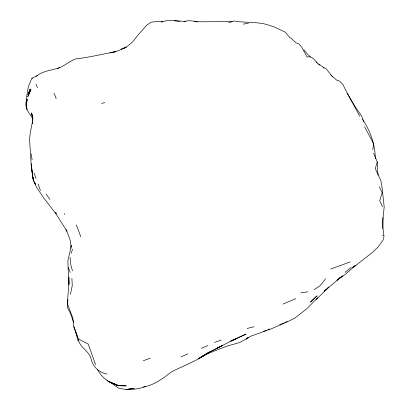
<?xml version="1.0" encoding="UTF-8"?>
<svg xmlns="http://www.w3.org/2000/svg" width="410" height="410" viewBox="0 0 410 410"><rect width="100%" height="100%" fill="white"/><g stroke="black" fill="none" stroke-linecap="round" stroke-linejoin="round"><path stroke-width="0.61" d="M34.891 182.809L35.475 184.546L33.015 179.001L31.109 163.677L29.571 139.487L30.191 133.245L32.662 120.54L32.697 114.641L32.651 121.191M382.981 217.479L383.042 228.232L383.97 236.683L382.966 240.321L378.03 247.03L372.5 252.386L352.764 267.812L354.778 266.008L345.015 274.603L339.67 278.149L342.77 275.781M26.312 106.544L27.142 99.117L26.312 106.544L26.486 100.834L26.542 102.049M382.381 228.503L382.653 221.59M32.662 120.54L32.769 118.223L31.268 112.873L32.969 118.28M67.799 299.546L67.245 307.172L70.474 313.419L73.631 322.286M71.273 246.743L71.381 245.477L67.865 260.801L68.075 267.197M382.673 221.39L384.196 206.994L382.079 187.58L380.823 180.62L375.278 168.648L377.267 161.914L373.633 153.217M372.813 149.758L373.679 143.787L364.526 126.741M70.402 294.441L72.262 285.55L71.899 278.323M71.14 253.416L72.555 249.3M37.817 75.348L31.99 78.202L30.581 81.134L28.29 87.002L26.184 99.533L26.542 100.255C23.852 107.451 29.33 113.242 32.928 118.833M325.443 278.692L324.474 280.455L319.831 285.883L314.239 289.552M216.839 348.331L222.225 345.599L210.028 351.77L201.131 357.125L208.116 353.502L226.843 346.142L239.747 342.529L251.227 336.021L271.297 328.83L288.44 321.307L294.759 318.139L306.675 308.904L317.724 297.66M316.151 299.597L328.907 286.974L327.585 288.174M326.703 288.973L324.059 291.372L340.705 277.329L337.03 280.209L342.294 276.15M351.288 267.305L345.061 272.363M355.906 265.265L353.999 266.52M36.198 76.368C42.825 70.679 51.768 70.458 59.65 67.624C65.267 65.287 69.833 61.116 75.527 58.948C89.195 57.379 102.49 54.135 116.004 51.593L109.993 52.875L115.712 51.557M107.025 374.079C99.338 372.628 93.126 367.104 91.245 359.437C89.559 350.806 79.361 347.69 78.238 338.937L88.237 344.082L95.612 364.813M202.038 356.49L203.432 355.593L198.076 358.888L210.028 351.77M353.405 266.905L355.409 265.593M217.341 348.023L218.858 347.101M120.34 49.815C125.491 47.719 130.365 44.741 133.875 40.354L137.709 35.414L146.795 25.128L151.239 22.084C155.098 22.048 158.875 20.72 162.76 21.93M208.951 352.39C197.564 360.492 184.561 365.423 172.067 371.496C163.359 378.005 154.36 385.287 143.29 386.968M208.418 352.682L205.031 354.537C218.663 347.593 232.034 340.095 246.138 334.124L230.763 341.069L236.555 338.686L231.414 340.777M228.667 22.806L233.869 20.956C244.79 22.965 256.014 21.556 266.792 24.518L274.423 27.065L285.386 32.226L290.147 38.089M57.461 68.685L59.65 67.624M181.112 356.879L187.806 353.825M283.028 304.107L295.835 298.618M123.564 48.411L126.295 47.227L120.96 49.272M201.341 348.351L207.993 345.486M281.921 323.823L284.273 322.819M285.447 322.321L287.21 321.568M263.445 331.423L266.167 330.306M267.802 329.64L269.437 328.969M115.082 51.865L119.807 50.046M279.692 324.684L281.337 324.074M330.665 269.093L350.181 261.918M143.326 360.713L150.296 358.171M214.532 342.437L221.292 339.982M145.781 386.497C137.032 389.633 127.167 390.617 118.182 387.927L110.633 382.34M101.603 103.402L104.801 102.602M247.189 328.451L254.118 326.749M161.222 21.981L166.931 20.597L173.066 20.5L179.59 21.192M243.33 24.113L248.527 23.155M300.884 292.827L307.889 291.812M382.453 235.545L383.191 235.448M317.243 62.843C314.624 59.86 311.636 55.622 307.054 56.969L301.77 47.263L298.726 43.762L295.917 42.809L290.695 37.792M232.157 21.807C219.581 21.12 207.04 22.16 194.463 21.638M174.404 20.818L185.884 21.438L184.095 21.438C188.605 20.136 193.064 20.854 197.43 21.935M323.111 67.793L325.765 68.265L332.264 76.588M97.59 369.641C101.752 377.702 109.444 383.171 118.157 385.41L108.752 381.51L118.203 385.697L126.249 385.851L118.177 385.682L108.752 381.51M36.352 84.808L36.018 84.634L37.633 87.658M106.995 380.598L109.106 381.741M318.755 63.986L324.151 67.865M316.264 62.294L319.677 65.082M310.385 56.867L307.459 54.105L303.918 49.779M330.803 74.917L336.81 80.211L339.49 81.047L342.755 84.286M55.97 212.734L56.657 213.554M55.878 97.985L56.155 98.323L54.023 93.29M31.99 78.202L32.385 78.689M55.893 213.661L43.773 198.015L36.644 187.355L33.907 181.814L32.539 175.859L31.109 163.677M46.084 194.043L49.923 199.378M362.604 119.418C370.015 130.544 374.791 143.464 375.288 156.943M347.137 93.152L355.244 106.749L361.845 116.46L363.767 121.862M67.143 231.435L55.201 212.641M66.599 230.563L66.01 229.641L68.552 235.514L70.581 241.618L71.032 248.342M342.986 84.568C347.977 95.376 354.266 105.539 359.652 116.173M379.358 186.775L382.202 192.813L379.721 200.628L382.515 206.84M78.238 338.937L73.769 326.457L72.765 317.822L67.732 304.615L67.824 297.117L68.998 281.962L68.88 277.309L68.926 284.504L68.096 267.843M68.209 267.392L70.264 272.476M80.816 236.765L76.347 224.921M34.03 173.076L36.034 178.391M64.36 213.559L64.729 214.568M73.769 326.457L75.578 331.516M77.813 337.737L75.778 332.074L78.079 341.043M38.125 184.018L40.447 190.563M32.539 175.859L33.323 178.176M375.35 157.553L375.673 158.716M72.432 270.831L70.658 264.25L70.054 257.306M31.242 153.94L32.118 159.931M33.015 179.001L31.698 168.325M378.143 175.224L377.497 169.612L377.267 161.914M26.804 107.517L26.916 109.947M32.6 122.349L32.554 123.553L32.605 122.375M29.489 90.62L28.013 94.756L30.166 88.965L29.489 90.62M29.592 92.501L27.731 96.786L31.011 89.611L29.592 92.501M315.316 297.393L310.442 302.098L317.058 295.835L315.316 297.393M248.316 337.507L246.266 339.024L248.316 337.507M134.034 388.347L126.142 389.5L134.034 388.347"/></g></svg>
